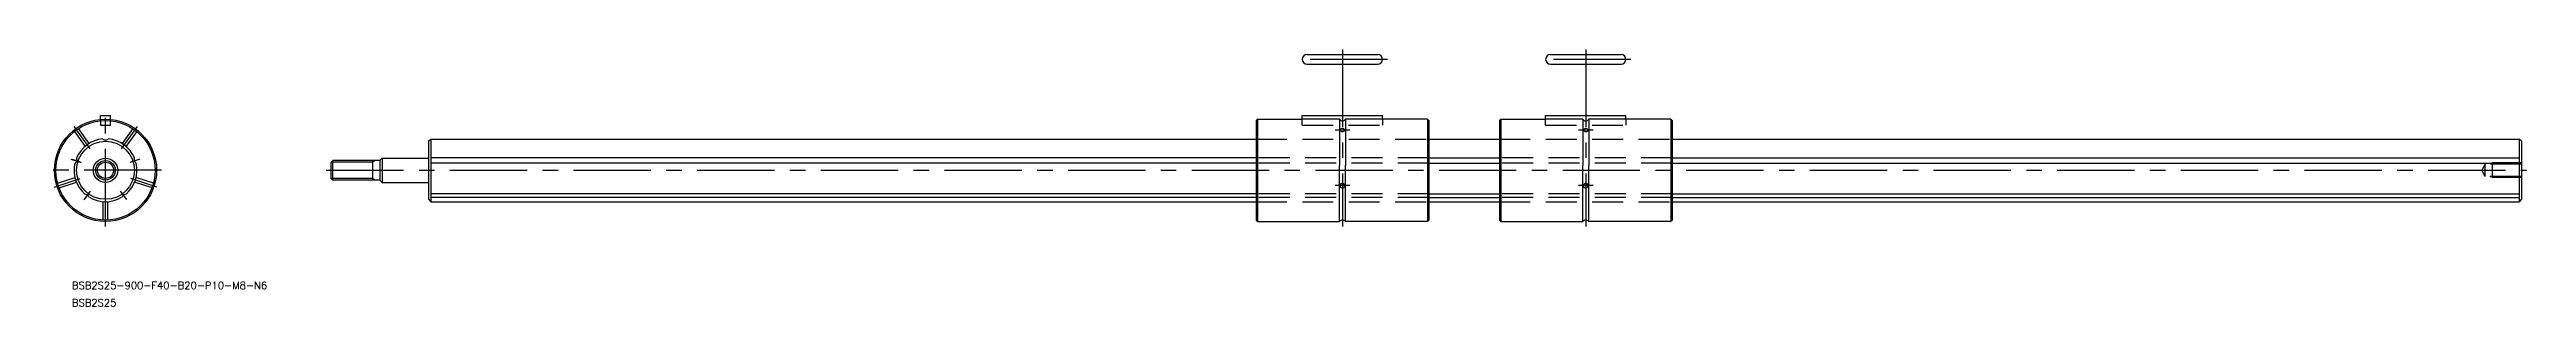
# Model space of a CAD drawing. Extents: x -23 to 995, y -56 to 49.
import ezdxf

# ---------------------------------------------------------------- set-up
doc = ezdxf.new("R2010")
doc.units = 0
doc.linetypes.add('CENTER', pattern=[50.8, 31.75, -6.35, 6.35, -6.35])
doc.linetypes.add('DASHED', pattern=[19.05, 12.7, -6.35])
doc.layers.get('0').update_dxf_attribs({"linetype": 'CONTINUOUS'})
doc.layers.add('CENTER', color=1, linetype='CENTER')
doc.styles.get("Standard").update_dxf_attribs({"font": 'txt.shx', "height": 3, "bigfont": 'bigfont.shx'})

# ---------------------------------------------------------------- blocks, each defined once
blk = doc.blocks.new('*U2')
at = {"color": 7, "linetype": 'CONTINUOUS'}
blk.add_text('BSB2S25-900-F40-B20-P10-M8-N6', height=3, dxfattribs=at).set_placement((-13.8, -48.7))
blk = doc.blocks.new('*U3')
at = {"color": 7, "linetype": 'CONTINUOUS'}
blk.add_text('BSB2S25', height=3, dxfattribs=at).set_placement((-13.8, -55.8))

msp = doc.modelspace()

# ---------------------------------------------------------------- linework, layer by layer
at = {"color": 7, "linetype": 'CONTINUOUS'}
for p, q in [((493.7, 47.5), (522.7, 47.5)), ((493.7, 43.5), (522.7, 43.5)), ((593.7, 47.5), (622.7, 47.5)), ((593.7, 43.5), (622.7, 43.5)), ((-2, 20.9), (-2, 22.5)), ((-2, 22.5), (2, 22.5)), ((2, 20.9), (2, 22.5)), ((473.3, 21), (472.7, 20.4)), ((472.7, 20.4), (472.7, -20.4)), ((473.3, 21), (473.3, -21)), ((473.3, 21), (491.7, 21)), ((491.7, 22.5), (524.7, 22.5)), ((491.7, 20.9), (491.7, 22.5)), ((507, 20.9), (491.7, 20.9)), ((507, 20.9), (507, 2)), ((509.4, 20.9), (509.4, 2)), ((524.7, 20.9), (509.4, 20.9)), ((524.7, 20.9), (524.7, 22.5)), ((543.1, 21), (524.7, 21)), ((543.1, 21), (543.1, -21)), ((543.1, 21), (543.7, 20.4)), ((543.7, 20.4), (543.7, -20.4)), ((573.3, 21), (572.7, 20.4)), ((572.7, 20.4), (572.7, -20.4)), ((573.3, 21), (573.3, -21)), ((573.3, 21), (591.7, 21)), ((591.7, 22.5), (624.7, 22.5)), ((591.7, 20.9), (591.7, 22.5)), ((607, 20.9), (591.7, 20.9)), ((607, 20.9), (607, 2)), ((609.4, 20.9), (609.4, 2)), ((624.7, 20.9), (609.4, 20.9)), ((624.7, 20.9), (624.7, 22.5)), ((643.1, 21), (624.7, 21)), ((643.1, 21), (643.1, -21)), ((643.1, 21), (643.7, 20.4)), ((643.7, 20.4), (643.7, -20.4)), ((132.7, 11.9), (133.6, 12.8)), ((132.7, 11.9), (132.7, -11.9)), ((133.6, 12.8), (472.7, 12.8)), ((133.7, 12.8), (133.7, -12.9)), ((543.7, 12.8), (572.7, 12.8)), ((643.7, 12.8), (991.7, 12.8)), ((992.7, 11.9), (991.7, 12.8)), ((991.7, 12.8), (991.7, -12.9)), ((992.7, 11.9), (992.7, -11.9)), ((92.7, 3.3), (93.4, 4)), ((92.7, -3.3), (92.7, 3.3)), ((93.4, -4), (93.4, 4)), ((112.7, 4), (93.4, 4)), ((109.7, 4), (109.7, -4)), ((113.7, 5), (112.7, 4)), ((112.7, 4), (112.7, -4)), ((113.7, 5), (132.7, 5)), ((113.7, 5), (113.7, -5)), ((472.7, 5.1), (133.7, 5.1)), ((472.7, 2.9), (133.7, 2.9)), ((507, -21), (507, 2)), ((509.4, -21), (509.4, 2)), ((543.7, 5.1), (572.7, 5.1)), ((543.7, 2.9), (572.7, 2.9)), ((607, -21), (607, 2)), ((609.4, -21), (609.4, 2)), ((643.7, 5.1), (991.7, 5.1)), ((643.7, 2.9), (991.7, 2.9)), ((92.7, -3.3), (93.4, -4)), ((112.7, -4), (93.4, -4)), ((112.7, -4), (113.7, -5)), ((113.7, -5), (132.7, -5)), ((472.7, -9.7), (133.7, -9.7)), ((543.7, -9.7), (572.7, -9.7)), ((643.7, -9.7), (991.7, -9.7)), ((132.7, -11.9), (133.7, -12.9)), ((472.7, -11.1), (133.7, -11.1)), ((133.7, -12.9), (472.7, -12.9)), ((543.7, -11.1), (572.7, -11.1)), ((543.7, -12.9), (572.7, -12.9)), ((643.7, -11.1), (991.7, -11.1)), ((643.7, -12.9), (991.7, -12.9)), ((992.7, -11.9), (991.7, -12.9)), ((472.7, -20.4), (473.3, -21)), ((473.3, -21), (507, -21)), ((543.1, -21), (509.4, -21)), ((543.7, -20.4), (543.1, -21)), ((572.7, -20.4), (573.3, -21)), ((573.3, -21), (607, -21)), ((643.1, -21), (609.4, -21)), ((643.7, -20.4), (643.1, -21))]:
    msp.add_line(p, q, dxfattribs=at)
at = {"color": 3, "linetype": 'DASHED'}
for p, q in [((-2, 20.9), (-2, 18.5)), ((2, 18.5), (2, 20.9)), ((491.7, 18.5), (491.7, 20.9)), ((524.7, 20.9), (524.7, 18.5)), ((591.7, 18.5), (591.7, 20.9)), ((624.7, 20.9), (624.7, 18.5)), ((-12.8, 15.9), (-8.4, 9.8)), ((-11.2, 17.1), (-6.8, 11)), ((-2, 18.5), (2, 18.5)), ((11.2, 17.1), (6.8, 11)), ((12.8, 15.9), (8.4, 9.8)), ((472.7, 12.8), (543.7, 12.8)), ((491.7, 18.5), (524.7, 18.5)), ((572.7, 12.8), (643.7, 12.8)), ((591.7, 18.5), (624.7, 18.5)), ((543.7, 5.1), (472.7, 5.1)), ((543.7, 2.9), (472.7, 2.9)), ((643.7, 5.1), (572.7, 5.1)), ((643.7, 2.9), (572.7, 2.9)), ((977.7, 2.5), (976.3, 0)), ((992.7, 2.5), (977.7, 2.5)), ((977.7, -2.5), (977.7, 2.5)), ((980.7, 3), (979.7, 2.5)), ((992.7, 3), (980.7, 3)), ((980.7, -3), (980.7, 3)), ((-19.7, -5.3), (-12.5, -3)), ((-19.1, -7.2), (-11.9, -4.9)), ((19.1, -7.2), (11.9, -4.9)), ((19.7, -5.3), (12.5, -3)), ((543.7, -9.7), (472.7, -9.7)), ((643.7, -9.7), (572.7, -9.7)), ((977.7, -2.5), (976.3, 0)), ((992.7, -2.5), (977.7, -2.5)), ((980.7, -3), (979.7, -2.5)), ((992.7, -3), (980.7, -3)), ((-1, -20.4), (-1, -12.9)), ((1, -20.4), (1, -12.9)), ((543.7, -11.1), (472.7, -11.1)), ((472.7, -12.9), (543.7, -12.9)), ((643.7, -11.1), (572.7, -11.1)), ((572.7, -12.9), (643.7, -12.9))]:
    msp.add_line(p, q, dxfattribs=at)
at = {"color": 3, "linetype": 'CONTINUOUS'}
for p, q in [((109.7, 3.3), (92.7, 3.3)), ((110.9, 4), (109.7, 3.3)), ((109.7, -3.3), (92.7, -3.3)), ((110.9, -4), (109.7, -3.3))]:
    msp.add_line(p, q, dxfattribs=at)
at = {"color": 7, "linetype": 'CONTINUOUS'}
for radius in [21, 20.4, 11.9, 5, 4]:
    msp.add_circle((0, 0), radius, dxfattribs=at)
at = {"color": 3, "linetype": 'CONTINUOUS'}
msp.add_circle((0, 0), 3.32, dxfattribs=at)
at = {"color": 7, "linetype": 'CONTINUOUS'}
for centre, radius, start, end in [((493.7, 45.5), 2, 90, 270), ((522.7, 45.5), 2, 270, 90), ((593.7, 45.5), 2, 90, 270), ((622.7, 45.5), 2, 270, 90), ((508.2, 21.8), 1.5, 216.6546, 323.3454), ((608.2, 21.8), 1.5, 216.6546, 323.3454), ((0, 0), 12.9, 95.086, 156.914), ((0, 14.5), 2.05, 236.0387, 303.9613), ((0, 14.5), 2.05, 236.0387, 303.9613), ((0, 0), 12.9, 23.086, 84.914), ((507.7, 16.4), 0.539, 105.1922, 172.9787), ((507.7, 16.5), 0.552, 183.5636, 243.1479), ((508.2, 17.6), 1.71, 245.8953, 294.1047), ((508.2, 15.4), 1.67, 68.7197, 111.2803), ((508.6, 16.4), 0.539, 7.0213, 74.8078), ((508.6, 16.5), 0.552, 296.8521, 356.4364), ((607.7, 16.4), 0.539, 105.1922, 172.9787), ((607.7, 16.5), 0.552, 183.5636, 243.1479), ((608.2, 17.6), 1.71, 245.8953, 294.1047), ((608.2, 15.4), 1.67, 68.7197, 111.2803), ((608.6, 16.4), 0.539, 7.0213, 74.8078), ((608.6, 16.5), 0.552, 296.8521, 356.4364), ((0, 0), 12.9, 167.086, 228.914), ((-13.8, 4.5), 2.05, 308.0387, 15.9613), ((0, 0), 12.9, 311.086, 12.914), ((13.8, 4.5), 2.05, 164.0387, 231.9613), ((-8.6, -11.8), 2.05, 20.0387, 87.9613), ((8.6, -11.8), 2.05, 92.0387, 159.9613), ((508.2, -6.4), 1.01, 126.4611, 175.9771), ((508.1, -6.3), 0.921, 182.5563, 238.6561), ((508.2, -6.3), 0.915, 49.5753, 130.4247), ((508.2, -6.4), 0.888, 230.9432, 309.0568), ((508.3, -6.3), 0.921, 301.3439, 357.4437), ((508.2, -6.4), 1.01, 4.0229, 53.5389), ((608.2, -6.4), 1.01, 126.4611, 175.9771), ((608.1, -6.3), 0.921, 182.5563, 238.6561), ((608.2, -6.3), 0.915, 49.5753, 130.4247), ((608.2, -6.4), 0.888, 230.9432, 309.0568), ((608.3, -6.3), 0.921, 301.3439, 357.4437), ((608.2, -6.4), 1.01, 4.0229, 53.5389), ((0, 0), 12.9, 239.086, 300.914), ((508.2, -21.9), 1.5, 36.8699, 143.1301), ((608.2, -21.9), 1.5, 36.8699, 143.1301)]:
    msp.add_arc(centre, radius, start, end, dxfattribs=at)
at = {"layer": 'CENTER', "color": 1, "linetype": 'CENTER'}
for p, q in [((526.7, 45.5), (489.7, 45.5)), ((508.2, 49.5), (508.2, -23)), ((626.7, 45.5), (589.7, 45.5)), ((608.2, 49.5), (608.2, -23)), ((0, -23), (0, 24.5)), ((-13, 18), (-6.4, 8.8)), ((13, 18), (6.4, 8.8)), ((511.2, 16.5), (505.2, 16.5)), ((611.2, 16.5), (605.2, 16.5)), ((23, 0), (-23, 0)), ((-14.2, 4.6), (-10, 3.2)), ((-13.7, 4.5), (-10.4, 3.4)), ((14.1, 4.6), (10, 3.2)), ((90.7, 0), (994.7, 0)), ((-21.1, -6.9), (-10.4, -3.4)), ((-8.8, -12.1), (-6.2, -8.5)), ((8.7, -12), (6.2, -8.5)), ((21.1, -6.9), (10.4, -3.4)), ((511.2, -6.3), (505.2, -6.3)), ((611.2, -6.3), (605.2, -6.3))]:
    msp.add_line(p, q, dxfattribs=at)

# ---------------------------------------------------------------- block references
at = {"color": 7, "linetype": 'CONTINUOUS'}
for name in ['*U2', '*U3']:
    msp.add_blockref(name, (0, 0), dxfattribs=at)

doc.saveas('drawing.dxf')
